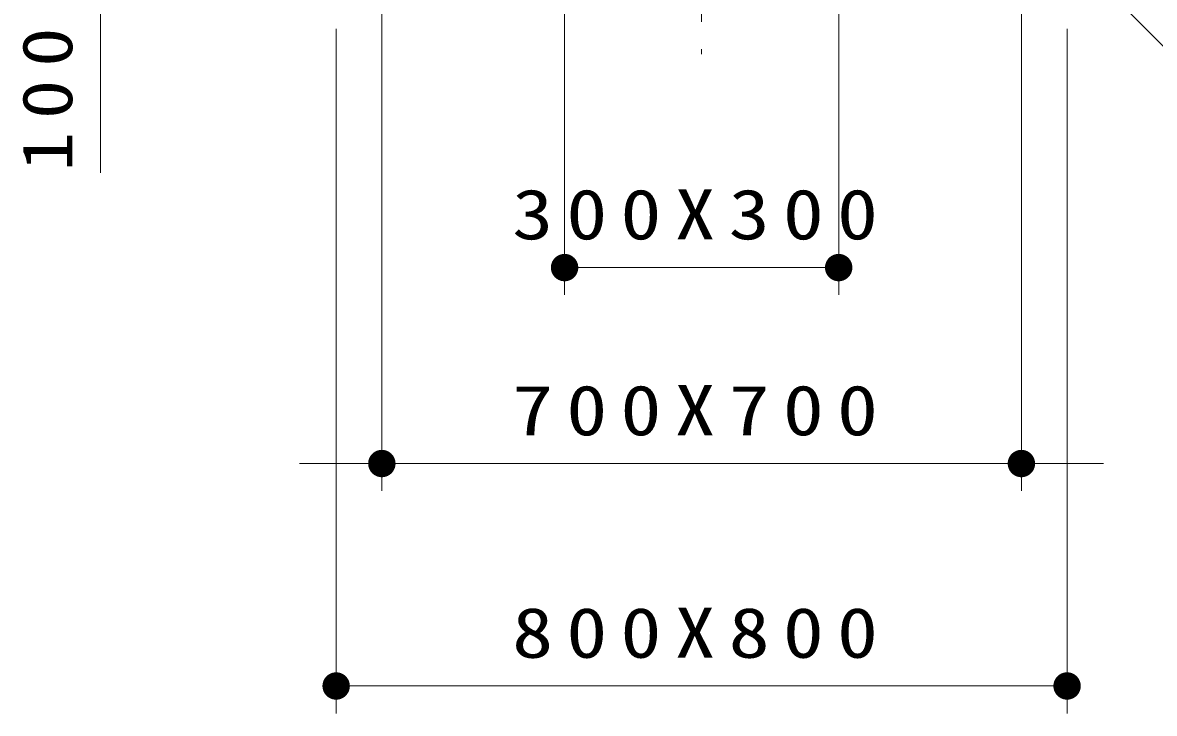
# Model space of a CAD drawing. Units: millimetres on the paper, scale 1:30. Extents: x 895 to 1260, y -330 to -40.
# Drawn here: x 928.3 to 969.59, y -257.5 to -232.28 of the extents above; entities that cross this region are included whole.
import ezdxf

# ---------------------------------------------------------------- set-up
doc = ezdxf.new("R2010")
doc.units = ezdxf.units.MM
doc.linetypes.add('USER2', pattern=[6, 3, -1, 1, -1])
doc.layers.add('1_30', color=7, linetype='Continuous', lineweight=25)
doc.styles.add('ＭＳ ゴシック', font='')
doc.styles.get('ＭＳ ゴシック').set_extended_font_data('MS Gothic')

# ---------------------------------------------------------------- blocks, each defined once
blk = doc.blocks.new('filled_dot')
at = {"color": 0, "linetype": 'Continuous', "lineweight": -2, "const_width": 1.25}
blk.add_lwpolyline([(-0.625, 0, 1), (0.625, 0, 1)], format="xyb", close=True, dxfattribs=at)

msp = doc.modelspace()

# ---------------------------------------------------------------- linework, layer by layer
at = {"layer": '1_30', "linetype": 'USER2', "lineweight": 13}
msp.add_line((953.074, -61.249), (953.074, -233.428), dxfattribs=at)
at = {"layer": '1_30', "lineweight": 13}
for p, q in [((948.074, -221.684), (948.074, -242.222)), ((958.074, -221.684), (958.074, -242.222)), ((931.142, -237.762), (931.142, -228.174)), ((941.407, -229.174), (941.407, -249.376)), ((964.74, -229.174), (964.74, -249.376)), ((939.74, -232.507), (939.74, -257.498)), ((966.407, -232.507), (966.407, -257.498)), ((958.074, -241.222), (948.074, -241.222)), ((967.74, -248.376), (938.407, -248.376)), ((966.407, -256.498), (939.74, -256.498))]:
    msp.add_line(p, q, dxfattribs=at)
msp.add_lwpolyline([(966.345, -229.574), (970.613, -233.843), (976.75, -233.843)], dxfattribs=at)

# ---------------------------------------------------------------- block references
at = {"layer": '1_30', "lineweight": 13, "xscale": 0.4, "yscale": 0.4}
for p in [(948.074, -241.222), (964.74, -248.376), (939.74, -256.498)]:
    msp.add_blockref('filled_dot', p, dxfattribs=at)
at = {"layer": '1_30', "lineweight": 13, "xscale": 0.4, "yscale": 0.4, "rotation": 180}
for p in [(958.074, -241.222), (941.407, -248.376), (966.407, -256.498)]:
    msp.add_blockref('filled_dot', p, dxfattribs=at)

# ---------------------------------------------------------------- texts
at = {"layer": '1_30', "insert": (930.142, -234.845), "char_height": 1.833, "attachment_point": 8, "rotation": 90, "style": 'ＭＳ ゴシック'}
msp.add_mtext('\\T1.33;\\W1.15;100', dxfattribs=at)
at = {"layer": '1_30', "char_height": 1.833, "attachment_point": 8, "style": 'ＭＳ ゴシック'}
for s, insert in [('\\T1.32;\\W1.2;300X300', (953.074, -240.222)), ('\\T1.32;\\W1.2;700X700', (953.074, -247.376)), ('\\T1.32;\\W1.2;800X800', (953.074, -255.498))]:
    msp.add_mtext(s, dxfattribs=dict(at, insert=insert))

doc.saveas('drawing.dxf')
